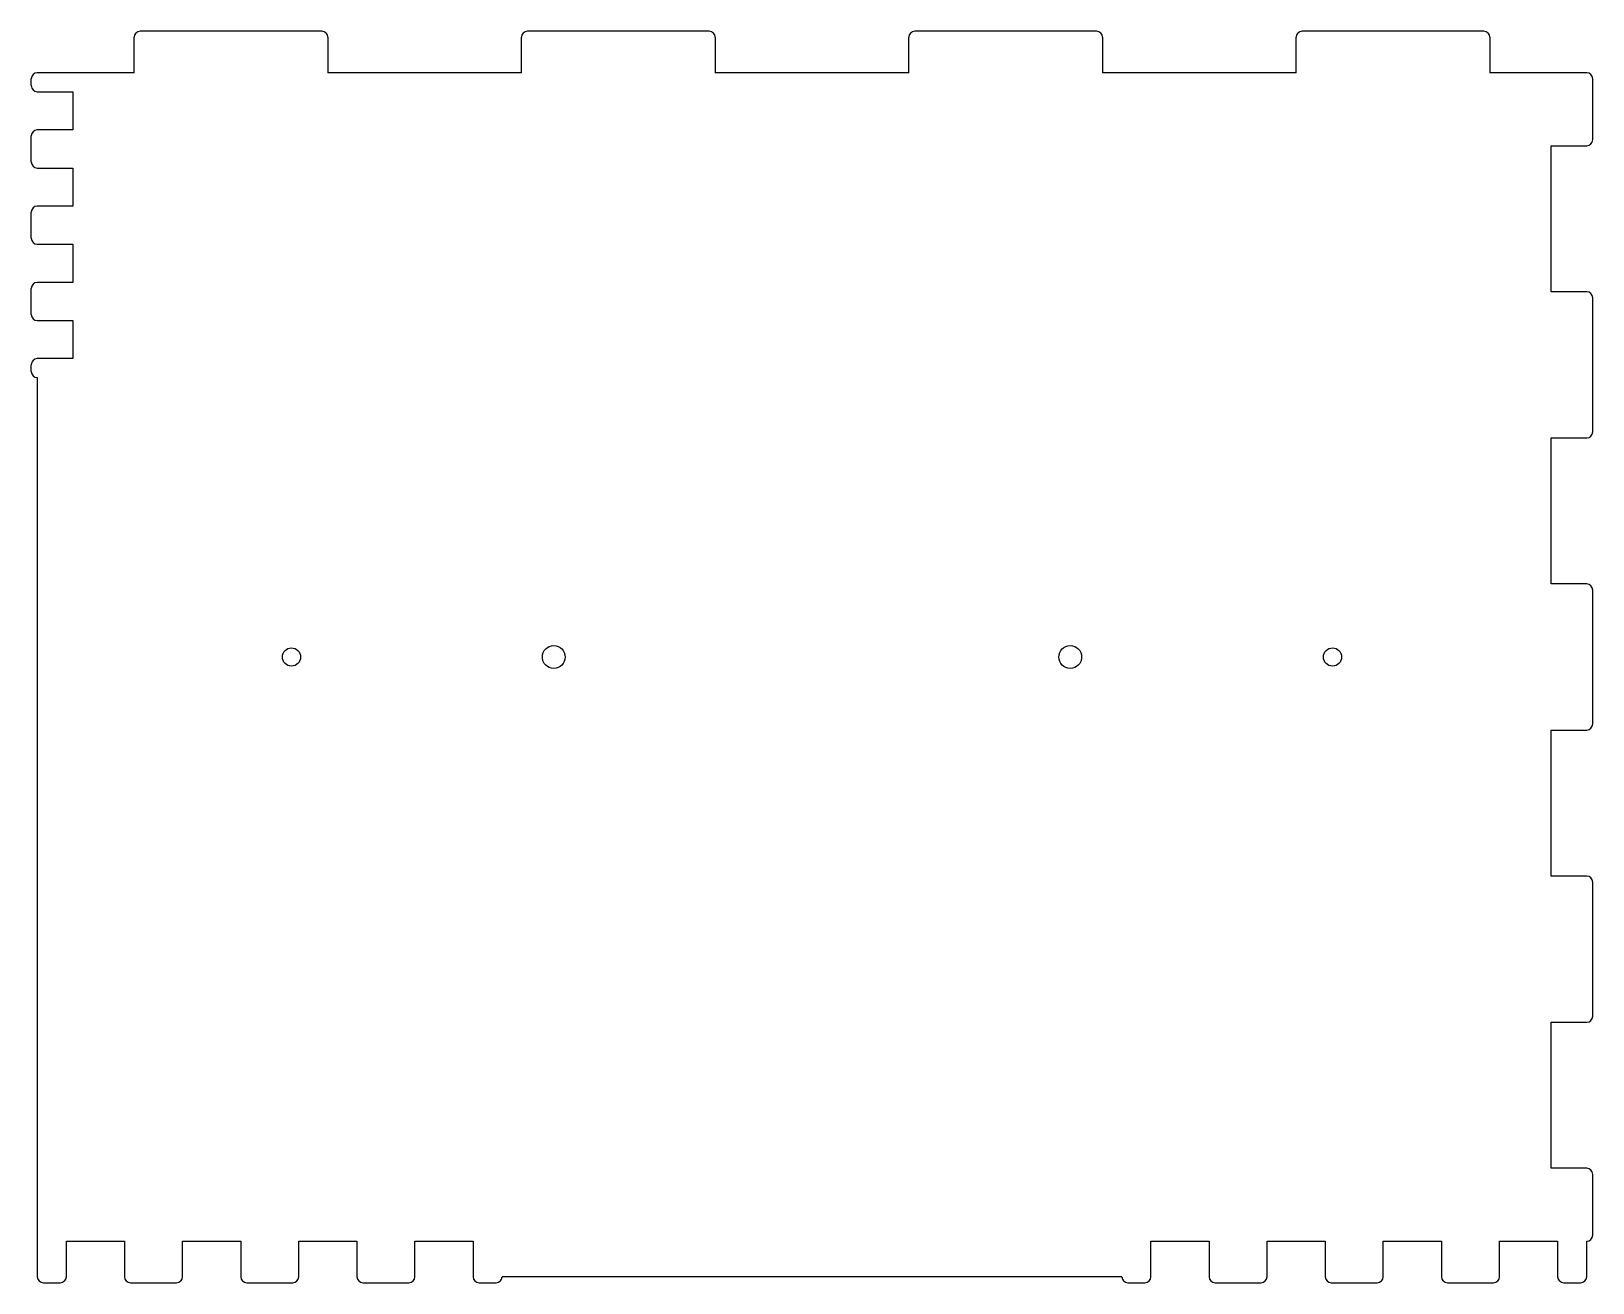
# Model space of a CAD drawing. Header units: millimetres. Extents: x 0 to 512, y 0 to 410.
import ezdxf

# ---------------------------------------------------------------- set-up
doc = ezdxf.new("R2010")
doc.units = ezdxf.units.MM
doc.layers.add('CutProfile', color=7, linetype='CONTINUOUS')

msp = doc.modelspace()

# ---------------------------------------------------------------- linework, layer by layer
at = {"layer": 'CutProfile'}
for p, q in [((95.25, 410.4), (35.75, 410.4)), ((222.25, 410.4), (162.75, 410.4)), ((349.25, 410.4), (289.75, 410.4)), ((476.25, 410.4), (416.75, 410.4)), ((33.75, 396.8), (33.75, 408.4)), ((97.25, 408.4), (97.25, 396.8)), ((160.75, 396.8), (160.75, 408.4)), ((224.25, 408.4), (224.25, 396.8)), ((287.75, 396.8), (287.75, 408.4)), ((351.25, 408.4), (351.25, 396.8)), ((414.75, 396.8), (414.75, 408.4)), ((478.25, 408.4), (478.25, 396.8)), ((0, 392.55), (0, 394.8)), ((33.75, 396.8), (2, 396.8)), ((160.75, 396.8), (97.25, 396.8)), ((287.75, 396.8), (224.25, 396.8)), ((414.75, 396.8), (351.25, 396.8)), ((510, 396.8), (478.25, 396.8)), ((512, 374.85), (512, 394.8)), ((2, 390.55), (13.6, 390.55)), ((13.6, 390.55), (13.6, 378.05)), ((0, 367.55), (0, 376.05)), ((13.6, 378.05), (2, 378.05)), ((498.4, 372.85), (510, 372.85)), ((498.4, 324.95), (498.4, 372.85)), ((2, 365.55), (13.6, 365.55)), ((13.6, 365.55), (13.6, 353.05)), ((0, 342.55), (0, 351.05)), ((13.6, 353.05), (2, 353.05)), ((2, 340.55), (13.6, 340.55)), ((13.6, 340.55), (13.6, 328.05)), ((13.6, 328.05), (2, 328.05)), ((0, 317.55), (0, 326.05)), ((510, 324.95), (498.4, 324.95)), ((512, 279.05), (512, 322.95)), ((2, 315.55), (13.6, 315.55)), ((13.6, 315.55), (13.6, 303.05)), ((13.6, 303.05), (2, 303.05)), ((0, 298.8), (0, 301.05)), ((2, 296.8), (2, 2)), ((498.4, 277.05), (510, 277.05)), ((498.4, 229.15), (498.4, 277.05)), ((510, 229.15), (498.4, 229.15)), ((512, 183.25), (512, 227.15)), ((498.4, 181.25), (510, 181.25)), ((498.4, 133.35), (498.4, 181.25)), ((510, 133.35), (498.4, 133.35)), ((512, 87.45), (512, 131.35)), ((498.4, 85.45), (510, 85.45)), ((498.4, 37.55), (498.4, 85.45)), ((510, 37.55), (498.4, 37.55)), ((512, 15.6), (512, 35.55)), ((11.525, 13.6), (30.575, 13.6)), ((11.525, 2), (11.525, 13.6)), ((30.575, 13.6), (30.575, 2)), ((49.625, 13.6), (68.675, 13.6)), ((49.625, 2), (49.625, 13.6)), ((68.675, 13.6), (68.675, 2)), ((87.725, 13.6), (106.775, 13.6)), ((87.725, 2), (87.725, 13.6)), ((106.775, 13.6), (106.775, 2)), ((125.825, 13.6), (144.875, 13.6)), ((125.825, 2), (125.825, 13.6)), ((144.875, 13.6), (144.875, 2)), ((367.125, 13.6), (386.175, 13.6)), ((367.125, 2), (367.125, 13.6)), ((386.175, 13.6), (386.175, 2)), ((405.225, 13.6), (424.275, 13.6)), ((405.225, 2), (405.225, 13.6)), ((424.275, 13.6), (424.275, 2)), ((443.325, 13.6), (462.375, 13.6)), ((443.325, 2), (443.325, 13.6)), ((462.375, 13.6), (462.375, 2)), ((481.425, 13.6), (500.475, 13.6)), ((481.425, 2), (481.425, 13.6)), ((500.475, 13.6), (500.475, 2)), ((510, 2), (510, 13.6)), ((4, 0), (9.525, 0)), ((32.575, 0), (47.625, 0)), ((70.675, 0), (85.725, 0)), ((108.775, 0), (123.825, 0)), ((146.875, 0), (152.4, 0)), ((357.6, 2), (154.4, 2)), ((359.6, 0), (365.125, 0)), ((388.175, 0), (403.225, 0)), ((426.275, 0), (441.325, 0)), ((464.375, 0), (479.425, 0)), ((502.475, 0), (508, 0))]:
    msp.add_line(p, q, dxfattribs=at)
for centre, radius in [((85.333, 205.2), 3), ((171.333, 205.2), 3.75), ((340.667, 205.2), 3.75), ((426.667, 205.2), 3)]:
    msp.add_circle(centre, radius, dxfattribs=at)
for centre, start, end in [((35.75, 408.4), 90, 180), ((95.25, 408.4), 0, 90), ((162.75, 408.4), 90, 180), ((222.25, 408.4), 0, 90), ((289.75, 408.4), 90, 180), ((349.25, 408.4), 0, 90), ((416.75, 408.4), 90, 180), ((476.25, 408.4), 0, 90), ((2, 394.8), 90, 180), ((510, 394.8), 0, 90), ((2, 392.55), 180, -90), ((2, 376.05), 90, 180), ((510, 374.85), -90, 0), ((2, 367.55), 180, -90), ((2, 351.05), 90, 180), ((2, 342.55), 180, -90), ((2, 326.05), 90, 180), ((510, 322.95), 0, 90), ((2, 317.55), 180, -90), ((2, 301.05), 90, 180), ((2, 298.8), 180, -90), ((510, 279.05), -90, 0), ((510, 227.15), 0, 90), ((510, 183.25), -90, 0), ((510, 131.35), 0, 90), ((510, 87.45), -90, 0), ((510, 35.55), 0, 90), ((510, 15.6), -90, 0), ((4, 2), -180, -90), ((9.525, 2), -90, 0), ((32.575, 2), -180, -90), ((47.625, 2), -90, 0), ((70.675, 2), -180, -90), ((85.725, 2), -90, 0), ((108.775, 2), -180, -90), ((123.825, 2), -90, 0), ((146.875, 2), -180, -90), ((152.4, 2), -90, 0), ((359.6, 2), -180, -90), ((365.125, 2), -90, 0), ((388.175, 2), -180, -90), ((403.225, 2), -90, 0), ((426.275, 2), -180, -90), ((441.325, 2), -90, 0), ((464.375, 2), -180, -90), ((479.425, 2), -90, 0), ((502.475, 2), -180, -90), ((508, 2), -90, 0)]:
    msp.add_arc(centre, 2, start, end, dxfattribs=at)

doc.saveas('drawing.dxf')
